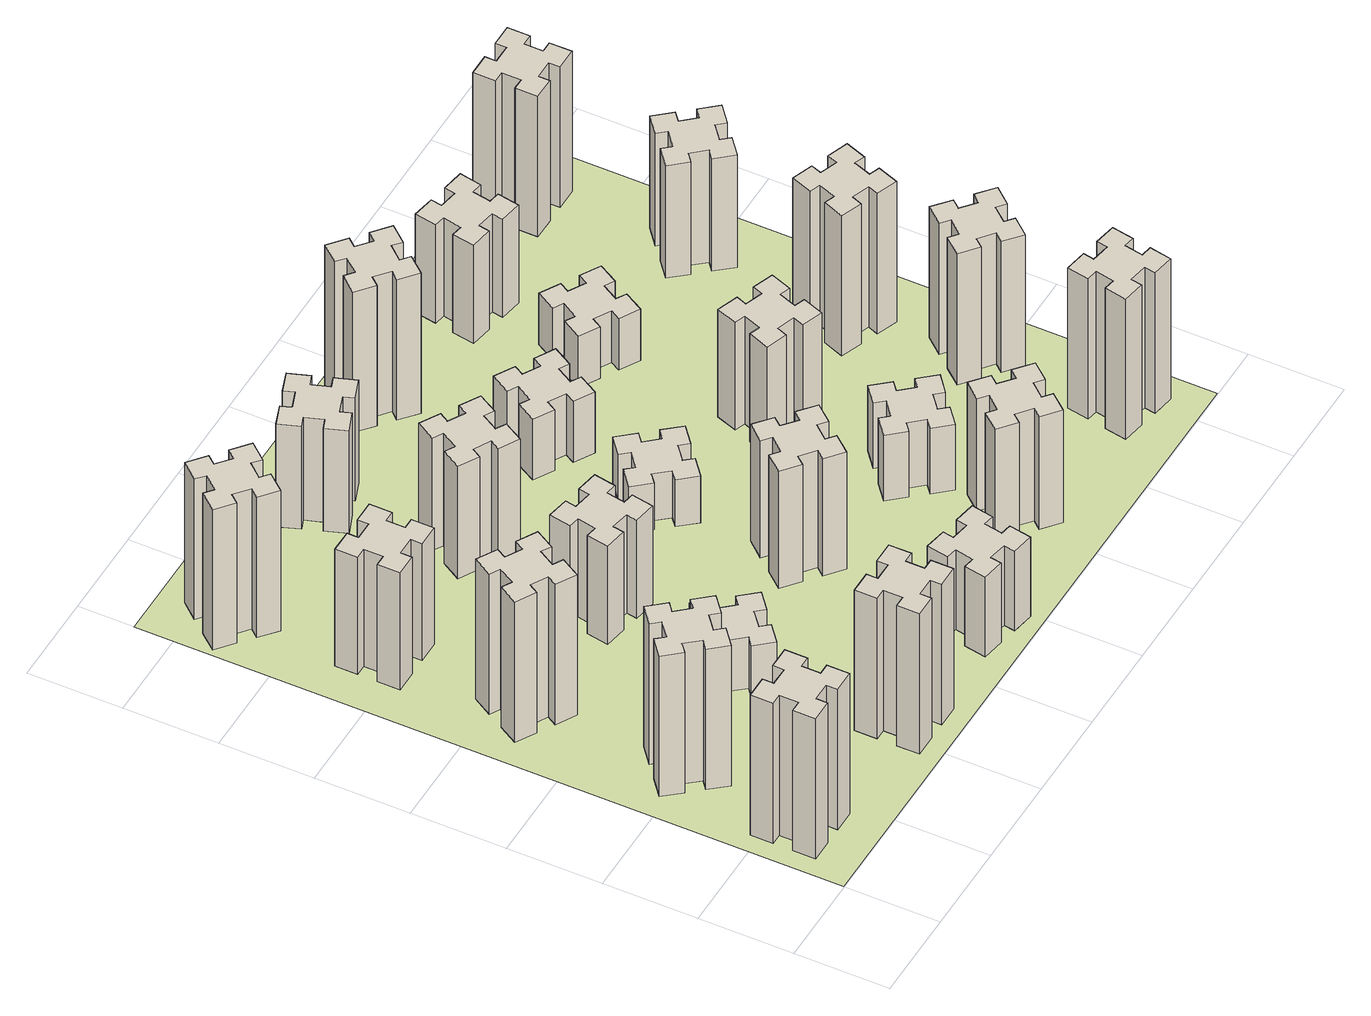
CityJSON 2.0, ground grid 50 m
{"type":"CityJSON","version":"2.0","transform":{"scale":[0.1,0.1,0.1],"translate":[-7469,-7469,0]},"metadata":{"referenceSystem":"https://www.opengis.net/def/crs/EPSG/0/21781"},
"CityObjects":{
"building1":{"type":"Building","attributes":{"class":"1000","function":"1000","usage":"1000","yearOfConstruction":2016,"roofType":"1000","measuredHeight":90,"storeysAboveGround":30,"storeysBelowGround":0},"geometry":[{"type":"Solid","lod":"1","boundaries":[[[[0,1,2,3,4,5,6,7,8,9,10,11,12,13,14,15,16,17,18,19]],[[17,16,20,21]],[[16,15,22,20]],[[15,14,23,22]],[[14,13,24,23]],[[13,12,25,24]],[[12,11,26,25]],[[11,10,27,26]],[[10,9,28,27]],[[9,8,29,28]],[[8,7,30,29]],[[7,6,31,30]],[[6,5,32,31]],[[5,4,33,32]],[[4,3,34,33]],[[3,2,35,34]],[[2,1,36,35]],[[1,0,37,36]],[[0,19,38,37]],[[19,18,39,38]],[[18,17,21,39]],[[24,25,26,27,28,29,30,31,32,33,34,35,36,37,38,39,21,20,22,23]]]]}]},
"building2":{"type":"Building","attributes":{"class":"1000","function":"1000","usage":"1000","yearOfConstruction":2016,"roofType":"1000","measuredHeight":90,"storeysAboveGround":30,"storeysBelowGround":0},"geometry":[{"type":"Solid","lod":"1","boundaries":[[[[40,41,42,43,44,45,46,47,48,49,50,51,52,53,54,55,56,57,58,59]],[[57,56,60,61]],[[56,55,62,60]],[[55,54,63,62]],[[54,53,64,63]],[[53,52,65,64]],[[52,51,66,65]],[[51,50,67,66]],[[50,49,68,67]],[[49,48,69,68]],[[48,47,70,69]],[[47,46,71,70]],[[46,45,72,71]],[[45,44,73,72]],[[44,43,74,73]],[[43,42,75,74]],[[42,41,76,75]],[[41,40,77,76]],[[40,59,78,77]],[[59,58,79,78]],[[58,57,61,79]],[[64,65,66,67,68,69,70,71,72,73,74,75,76,77,78,79,61,60,62,63]]]]}]},
"building3":{"type":"Building","attributes":{"class":"1000","function":"1000","usage":"1000","yearOfConstruction":2016,"roofType":"1000","measuredHeight":90,"storeysAboveGround":30,"storeysBelowGround":0},"geometry":[{"type":"Solid","lod":"1","boundaries":[[[[80,81,82,83,84,85,86,87,88,89,90,91,92,93,94,95,96,97,98,99]],[[97,96,100,101]],[[96,95,102,100]],[[95,94,103,102]],[[94,93,104,103]],[[93,92,105,104]],[[92,91,106,105]],[[91,90,107,106]],[[90,89,108,107]],[[89,88,109,108]],[[88,87,110,109]],[[87,86,111,110]],[[86,85,112,111]],[[85,84,113,112]],[[84,83,114,113]],[[83,82,115,114]],[[82,81,116,115]],[[81,80,117,116]],[[80,99,118,117]],[[99,98,119,118]],[[98,97,101,119]],[[104,105,106,107,108,109,110,111,112,113,114,115,116,117,118,119,101,100,102,103]]]]}]},
"building4":{"type":"Building","attributes":{"class":"1000","function":"1000","usage":"1000","yearOfConstruction":2016,"roofType":"1000","measuredHeight":75,"storeysAboveGround":30,"storeysBelowGround":0},"geometry":[{"type":"Solid","lod":"1","boundaries":[[[[120,121,122,123,124,125,126,127,128,129,130,131,132,133,134,135,136,137,138,139]],[[137,136,140,141]],[[136,135,142,140]],[[135,134,143,142]],[[134,133,144,143]],[[133,132,145,144]],[[132,131,146,145]],[[131,130,147,146]],[[130,129,148,147]],[[129,128,149,148]],[[128,127,150,149]],[[127,126,151,150]],[[126,125,152,151]],[[125,124,153,152]],[[124,123,154,153]],[[123,122,155,154]],[[122,121,156,155]],[[121,120,157,156]],[[120,139,158,157]],[[139,138,159,158]],[[138,137,141,159]],[[144,145,146,147,148,149,150,151,152,153,154,155,156,157,158,159,141,140,142,143]]]]}]},
"building5":{"type":"Building","attributes":{"class":"1000","function":"1000","usage":"1000","yearOfConstruction":2016,"roofType":"1000","measuredHeight":90,"storeysAboveGround":30,"storeysBelowGround":0},"geometry":[{"type":"Solid","lod":"1","boundaries":[[[[160,161,162,163,164,165,166,167,168,169,170,171,172,173,174,175,176,177,178,179]],[[177,176,180,181]],[[176,175,182,180]],[[175,174,183,182]],[[174,173,184,183]],[[173,172,185,184]],[[172,171,186,185]],[[171,170,187,186]],[[170,169,188,187]],[[169,168,189,188]],[[168,167,190,189]],[[167,166,191,190]],[[166,165,192,191]],[[165,164,193,192]],[[164,163,194,193]],[[163,162,195,194]],[[162,161,196,195]],[[161,160,197,196]],[[160,179,198,197]],[[179,178,199,198]],[[178,177,181,199]],[[184,185,186,187,188,189,190,191,192,193,194,195,196,197,198,199,181,180,182,183]]]]}]},
"building6":{"type":"Building","attributes":{"class":"1000","function":"1000","usage":"1000","yearOfConstruction":2016,"roofType":"1000","measuredHeight":90,"storeysAboveGround":30,"storeysBelowGround":0},"geometry":[{"type":"Solid","lod":"1","boundaries":[[[[200,201,202,203,204,205,206,207,208,209,210,211,212,213,214,215,216,217,218,219]],[[217,216,220,221]],[[216,215,222,220]],[[215,214,223,222]],[[214,213,224,223]],[[213,212,225,224]],[[212,211,226,225]],[[211,210,227,226]],[[210,209,228,227]],[[209,208,229,228]],[[208,207,230,229]],[[207,206,231,230]],[[206,205,232,231]],[[205,204,233,232]],[[204,203,234,233]],[[203,202,235,234]],[[202,201,236,235]],[[201,200,237,236]],[[200,219,238,237]],[[219,218,239,238]],[[218,217,221,239]],[[224,225,226,227,228,229,230,231,232,233,234,235,236,237,238,239,221,220,222,223]]]]}]},
"building7":{"type":"Building","attributes":{"class":"1000","function":"1000","usage":"1000","yearOfConstruction":2016,"roofType":"1000","measuredHeight":33,"storeysAboveGround":30,"storeysBelowGround":0},"geometry":[{"type":"Solid","lod":"1","boundaries":[[[[240,241,242,243,244,245,246,247,248,249,250,251,252,253,254,255,256,257,258,259]],[[257,256,260,261]],[[256,255,262,260]],[[255,254,263,262]],[[254,253,264,263]],[[253,252,265,264]],[[252,251,266,265]],[[251,250,267,266]],[[250,249,268,267]],[[249,248,269,268]],[[248,247,270,269]],[[247,246,271,270]],[[246,245,272,271]],[[245,244,273,272]],[[244,243,274,273]],[[243,242,275,274]],[[242,241,276,275]],[[241,240,277,276]],[[240,259,278,277]],[[259,258,279,278]],[[258,257,261,279]],[[264,265,266,267,268,269,270,271,272,273,274,275,276,277,278,279,261,260,262,263]]]]}]},
"building8":{"type":"Building","attributes":{"class":"1000","function":"1000","usage":"1000","yearOfConstruction":2016,"roofType":"1000","measuredHeight":63,"storeysAboveGround":30,"storeysBelowGround":0},"geometry":[{"type":"Solid","lod":"1","boundaries":[[[[280,281,282,283,284,285,286,287,288,289,290,291,292,293,294,295,296,297,298,299]],[[297,296,300,301]],[[296,295,302,300]],[[295,294,303,302]],[[294,293,304,303]],[[293,292,305,304]],[[292,291,306,305]],[[291,290,307,306]],[[290,289,308,307]],[[289,288,309,308]],[[288,287,310,309]],[[287,286,311,310]],[[286,285,312,311]],[[285,284,313,312]],[[284,283,314,313]],[[283,282,315,314]],[[282,281,316,315]],[[281,280,317,316]],[[280,299,318,317]],[[299,298,319,318]],[[298,297,301,319]],[[304,305,306,307,308,309,310,311,312,313,314,315,316,317,318,319,301,300,302,303]]]]}]},
"building9":{"type":"Building","attributes":{"class":"1000","function":"1000","usage":"1000","yearOfConstruction":2016,"roofType":"1000","measuredHeight":51,"storeysAboveGround":30,"storeysBelowGround":0},"geometry":[{"type":"Solid","lod":"1","boundaries":[[[[320,321,322,323,324,325,326,327,328,329,330,331,332,333,334,335,336,337,338,339]],[[337,336,340,341]],[[336,335,342,340]],[[335,334,343,342]],[[334,333,344,343]],[[333,332,345,344]],[[332,331,346,345]],[[331,330,347,346]],[[330,329,348,347]],[[329,328,349,348]],[[328,327,350,349]],[[327,326,351,350]],[[326,325,352,351]],[[325,324,353,352]],[[324,323,354,353]],[[323,322,355,354]],[[322,321,356,355]],[[321,320,357,356]],[[320,339,358,357]],[[339,338,359,358]],[[338,337,341,359]],[[344,345,346,347,348,349,350,351,352,353,354,355,356,357,358,359,341,340,342,343]]]]}]},
"building10":{"type":"Building","attributes":{"class":"1000","function":"1000","usage":"1000","yearOfConstruction":2016,"roofType":"1000","measuredHeight":72,"storeysAboveGround":30,"storeysBelowGround":0},"geometry":[{"type":"Solid","lod":"1","boundaries":[[[[360,361,362,363,364,365,366,367,368,369,370,371,372,373,374,375,376,377,378,379]],[[377,376,380,381]],[[376,375,382,380]],[[375,374,383,382]],[[374,373,384,383]],[[373,372,385,384]],[[372,371,386,385]],[[371,370,387,386]],[[370,369,388,387]],[[369,368,389,388]],[[368,367,390,389]],[[367,366,391,390]],[[366,365,392,391]],[[365,364,393,392]],[[364,363,394,393]],[[363,362,395,394]],[[362,361,396,395]],[[361,360,397,396]],[[360,379,398,397]],[[379,378,399,398]],[[378,377,381,399]],[[384,385,386,387,388,389,390,391,392,393,394,395,396,397,398,399,381,380,382,383]]]]}]},
"building11":{"type":"Building","attributes":{"class":"1000","function":"1000","usage":"1000","yearOfConstruction":2016,"roofType":"1000","measuredHeight":66,"storeysAboveGround":30,"storeysBelowGround":0},"geometry":[{"type":"Solid","lod":"1","boundaries":[[[[400,401,402,403,404,405,406,407,408,409,410,411,412,413,414,415,416,417,418,419]],[[417,416,420,421]],[[416,415,422,420]],[[415,414,423,422]],[[414,413,424,423]],[[413,412,425,424]],[[412,411,426,425]],[[411,410,427,426]],[[410,409,428,427]],[[409,408,429,428]],[[408,407,430,429]],[[407,406,431,430]],[[406,405,432,431]],[[405,404,433,432]],[[404,403,434,433]],[[403,402,435,434]],[[402,401,436,435]],[[401,400,437,436]],[[400,419,438,437]],[[419,418,439,438]],[[418,417,421,439]],[[424,425,426,427,428,429,430,431,432,433,434,435,436,437,438,439,421,420,422,423]]]]}]},
"building12":{"type":"Building","attributes":{"class":"1000","function":"1000","usage":"1000","yearOfConstruction":2016,"roofType":"1000","measuredHeight":75,"storeysAboveGround":30,"storeysBelowGround":0},"geometry":[{"type":"Solid","lod":"1","boundaries":[[[[440,441,442,443,444,445,446,447,448,449,450,451,452,453,454,455,456,457,458,459]],[[457,456,460,461]],[[456,455,462,460]],[[455,454,463,462]],[[454,453,464,463]],[[453,452,465,464]],[[452,451,466,465]],[[451,450,467,466]],[[450,449,468,467]],[[449,448,469,468]],[[448,447,470,469]],[[447,446,471,470]],[[446,445,472,471]],[[445,444,473,472]],[[444,443,474,473]],[[443,442,475,474]],[[442,441,476,475]],[[441,440,477,476]],[[440,459,478,477]],[[459,458,479,478]],[[458,457,461,479]],[[464,465,466,467,468,469,470,471,472,473,474,475,476,477,478,479,461,460,462,463]]]]}]},
"building13":{"type":"Building","attributes":{"class":"1000","function":"1000","usage":"1000","yearOfConstruction":2016,"roofType":"1000","measuredHeight":30,"storeysAboveGround":30,"storeysBelowGround":0},"geometry":[{"type":"Solid","lod":"1","boundaries":[[[[480,481,482,483,484,485,486,487,488,489,490,491,492,493,494,495,496,497,498,499]],[[497,496,500,501]],[[496,495,502,500]],[[495,494,503,502]],[[494,493,504,503]],[[493,492,505,504]],[[492,491,506,505]],[[491,490,507,506]],[[490,489,508,507]],[[489,488,509,508]],[[488,487,510,509]],[[487,486,511,510]],[[486,485,512,511]],[[485,484,513,512]],[[484,483,514,513]],[[483,482,515,514]],[[482,481,516,515]],[[481,480,517,516]],[[480,499,518,517]],[[499,498,519,518]],[[498,497,501,519]],[[504,505,506,507,508,509,510,511,512,513,514,515,516,517,518,519,501,500,502,503]]]]}]},
"building14":{"type":"Building","attributes":{"class":"1000","function":"1000","usage":"1000","yearOfConstruction":2016,"roofType":"1000","measuredHeight":39,"storeysAboveGround":30,"storeysBelowGround":0},"geometry":[{"type":"Solid","lod":"1","boundaries":[[[[520,521,522,523,524,525,526,527,528,529,530,531,532,533,534,535,536,537,538,539]],[[537,536,540,541]],[[536,535,542,540]],[[535,534,543,542]],[[534,533,544,543]],[[533,532,545,544]],[[532,531,546,545]],[[531,530,547,546]],[[530,529,548,547]],[[529,528,549,548]],[[528,527,550,549]],[[527,526,551,550]],[[526,525,552,551]],[[525,524,553,552]],[[524,523,554,553]],[[523,522,555,554]],[[522,521,556,555]],[[521,520,557,556]],[[520,539,558,557]],[[539,538,559,558]],[[538,537,541,559]],[[544,545,546,547,548,549,550,551,552,553,554,555,556,557,558,559,541,540,542,543]]]]}]},
"building15":{"type":"Building","attributes":{"class":"1000","function":"1000","usage":"1000","yearOfConstruction":2016,"roofType":"1000","measuredHeight":72,"storeysAboveGround":30,"storeysBelowGround":0},"geometry":[{"type":"Solid","lod":"1","boundaries":[[[[560,561,562,563,564,565,566,567,568,569,570,571,572,573,574,575,576,577,578,579]],[[577,576,580,581]],[[576,575,582,580]],[[575,574,583,582]],[[574,573,584,583]],[[573,572,585,584]],[[572,571,586,585]],[[571,570,587,586]],[[570,569,588,587]],[[569,568,589,588]],[[568,567,590,589]],[[567,566,591,590]],[[566,565,592,591]],[[565,564,593,592]],[[564,563,594,593]],[[563,562,595,594]],[[562,561,596,595]],[[561,560,597,596]],[[560,579,598,597]],[[579,578,599,598]],[[578,577,581,599]],[[584,585,586,587,588,589,590,591,592,593,594,595,596,597,598,599,581,580,582,583]]]]}]},
"building16":{"type":"Building","attributes":{"class":"1000","function":"1000","usage":"1000","yearOfConstruction":2016,"roofType":"1000","measuredHeight":90,"storeysAboveGround":30,"storeysBelowGround":0},"geometry":[{"type":"Solid","lod":"1","boundaries":[[[[600,601,602,603,604,605,606,607,608,609,610,611,612,613,614,615,616,617,618,619]],[[617,616,620,621]],[[616,615,622,620]],[[615,614,623,622]],[[614,613,624,623]],[[613,612,625,624]],[[612,611,626,625]],[[611,610,627,626]],[[610,609,628,627]],[[609,608,629,628]],[[608,607,630,629]],[[607,606,631,630]],[[606,605,632,631]],[[605,604,633,632]],[[604,603,634,633]],[[603,602,635,634]],[[602,601,636,635]],[[601,600,637,636]],[[600,619,638,637]],[[619,618,639,638]],[[618,617,621,639]],[[624,625,626,627,628,629,630,631,632,633,634,635,636,637,638,639,621,620,622,623]]]]}]},
"building17":{"type":"Building","attributes":{"class":"1000","function":"1000","usage":"1000","yearOfConstruction":2016,"roofType":"1000","measuredHeight":42,"storeysAboveGround":30,"storeysBelowGround":0},"geometry":[{"type":"Solid","lod":"1","boundaries":[[[[640,641,642,643,644,645,646,647,648,649,650,651,652,653,654,655,656,657,658,659]],[[657,656,660,661]],[[656,655,662,660]],[[655,654,663,662]],[[654,653,664,663]],[[653,652,665,664]],[[652,651,666,665]],[[651,650,667,666]],[[650,649,668,667]],[[649,648,669,668]],[[648,647,670,669]],[[647,646,671,670]],[[646,645,672,671]],[[645,644,673,672]],[[644,643,674,673]],[[643,642,675,674]],[[642,641,676,675]],[[641,640,677,676]],[[640,659,678,677]],[[659,658,679,678]],[[658,657,661,679]],[[664,665,666,667,668,669,670,671,672,673,674,675,676,677,678,679,661,660,662,663]]]]}]},
"building18":{"type":"Building","attributes":{"class":"1000","function":"1000","usage":"1000","yearOfConstruction":2016,"roofType":"1000","measuredHeight":69,"storeysAboveGround":30,"storeysBelowGround":0},"geometry":[{"type":"Solid","lod":"1","boundaries":[[[[680,681,682,683,684,685,686,687,688,689,690,691,692,693,694,695,696,697,698,699]],[[697,696,700,701]],[[696,695,702,700]],[[695,694,703,702]],[[694,693,704,703]],[[693,692,705,704]],[[692,691,706,705]],[[691,690,707,706]],[[690,689,708,707]],[[689,688,709,708]],[[688,687,710,709]],[[687,686,711,710]],[[686,685,712,711]],[[685,684,713,712]],[[684,683,714,713]],[[683,682,715,714]],[[682,681,716,715]],[[681,680,717,716]],[[680,699,718,717]],[[699,698,719,718]],[[698,697,701,719]],[[704,705,706,707,708,709,710,711,712,713,714,715,716,717,718,719,701,700,702,703]]]]}]},
"building19":{"type":"Building","attributes":{"class":"1000","function":"1000","usage":"1000","yearOfConstruction":2016,"roofType":"1000","measuredHeight":33,"storeysAboveGround":30,"storeysBelowGround":0},"geometry":[{"type":"Solid","lod":"1","boundaries":[[[[720,721,722,723,724,725,726,727,728,729,730,731,732,733,734,735,736,737,738,739]],[[737,736,740,741]],[[736,735,742,740]],[[735,734,743,742]],[[734,733,744,743]],[[733,732,745,744]],[[732,731,746,745]],[[731,730,747,746]],[[730,729,748,747]],[[729,728,749,748]],[[728,727,750,749]],[[727,726,751,750]],[[726,725,752,751]],[[725,724,753,752]],[[724,723,754,753]],[[723,722,755,754]],[[722,721,756,755]],[[721,720,757,756]],[[720,739,758,757]],[[739,738,759,758]],[[738,737,741,759]],[[744,745,746,747,748,749,750,751,752,753,754,755,756,757,758,759,741,740,742,743]]]]}]},
"building20":{"type":"Building","attributes":{"class":"1000","function":"1000","usage":"1000","yearOfConstruction":2016,"roofType":"1000","measuredHeight":90,"storeysAboveGround":30,"storeysBelowGround":0},"geometry":[{"type":"Solid","lod":"1","boundaries":[[[[760,761,762,763,764,765,766,767,768,769,770,771,772,773,774,775,776,777,778,779]],[[777,776,780,781]],[[776,775,782,780]],[[775,774,783,782]],[[774,773,784,783]],[[773,772,785,784]],[[772,771,786,785]],[[771,770,787,786]],[[770,769,788,787]],[[769,768,789,788]],[[768,767,790,789]],[[767,766,791,790]],[[766,765,792,791]],[[765,764,793,792]],[[764,763,794,793]],[[763,762,795,794]],[[762,761,796,795]],[[761,760,797,796]],[[760,779,798,797]],[[779,778,799,798]],[[778,777,781,799]],[[784,785,786,787,788,789,790,791,792,793,794,795,796,797,798,799,781,780,782,783]]]]}]},
"building21":{"type":"Building","attributes":{"class":"1000","function":"1000","usage":"1000","yearOfConstruction":2016,"roofType":"1000","measuredHeight":63,"storeysAboveGround":30,"storeysBelowGround":0},"geometry":[{"type":"Solid","lod":"1","boundaries":[[[[800,801,802,803,804,805,806,807,808,809,810,811,812,813,814,815,816,817,818,819]],[[817,816,820,821]],[[816,815,822,820]],[[815,814,823,822]],[[814,813,824,823]],[[813,812,825,824]],[[812,811,826,825]],[[811,810,827,826]],[[810,809,828,827]],[[809,808,829,828]],[[808,807,830,829]],[[807,806,831,830]],[[806,805,832,831]],[[805,804,833,832]],[[804,803,834,833]],[[803,802,835,834]],[[802,801,836,835]],[[801,800,837,836]],[[800,819,838,837]],[[819,818,839,838]],[[818,817,821,839]],[[824,825,826,827,828,829,830,831,832,833,834,835,836,837,838,839,821,820,822,823]]]]}]},
"building22":{"type":"Building","attributes":{"class":"1000","function":"1000","usage":"1000","yearOfConstruction":2016,"roofType":"1000","measuredHeight":84,"storeysAboveGround":30,"storeysBelowGround":0},"geometry":[{"type":"Solid","lod":"1","boundaries":[[[[840,841,842,843,844,845,846,847,848,849,850,851,852,853,854,855,856,857,858,859]],[[857,856,860,861]],[[856,855,862,860]],[[855,854,863,862]],[[854,853,864,863]],[[853,852,865,864]],[[852,851,866,865]],[[851,850,867,866]],[[850,849,868,867]],[[849,848,869,868]],[[848,847,870,869]],[[847,846,871,870]],[[846,845,872,871]],[[845,844,873,872]],[[844,843,874,873]],[[843,842,875,874]],[[842,841,876,875]],[[841,840,877,876]],[[840,859,878,877]],[[859,858,879,878]],[[858,857,861,879]],[[864,865,866,867,868,869,870,871,872,873,874,875,876,877,878,879,861,860,862,863]]]]}]},
"building23":{"type":"Building","attributes":{"class":"1000","function":"1000","usage":"1000","yearOfConstruction":2016,"roofType":"1000","measuredHeight":90,"storeysAboveGround":30,"storeysBelowGround":0},"geometry":[{"type":"Solid","lod":"1","boundaries":[[[[880,881,882,883,884,885,886,887,888,889,890,891,892,893,894,895,896,897,898,899]],[[897,896,900,901]],[[896,895,902,900]],[[895,894,903,902]],[[894,893,904,903]],[[893,892,905,904]],[[892,891,906,905]],[[891,890,907,906]],[[890,889,908,907]],[[889,888,909,908]],[[888,887,910,909]],[[887,886,911,910]],[[886,885,912,911]],[[885,884,913,912]],[[884,883,914,913]],[[883,882,915,914]],[[882,881,916,915]],[[881,880,917,916]],[[880,899,918,917]],[[899,898,919,918]],[[898,897,901,919]],[[904,905,906,907,908,909,910,911,912,913,914,915,916,917,918,919,901,900,902,903]]]]}]},
"building24":{"type":"Building","attributes":{"class":"1000","function":"1000","usage":"1000","yearOfConstruction":2016,"roofType":"1000","measuredHeight":72,"storeysAboveGround":30,"storeysBelowGround":0},"geometry":[{"type":"Solid","lod":"1","boundaries":[[[[920,921,922,923,924,925,926,927,928,929,930,931,932,933,934,935,936,937,938,939]],[[937,936,940,941]],[[936,935,942,940]],[[935,934,943,942]],[[934,933,944,943]],[[933,932,945,944]],[[932,931,946,945]],[[931,930,947,946]],[[930,929,948,947]],[[929,928,949,948]],[[928,927,950,949]],[[927,926,951,950]],[[926,925,952,951]],[[925,924,953,952]],[[924,923,954,953]],[[923,922,955,954]],[[922,921,956,955]],[[921,920,957,956]],[[920,939,958,957]],[[939,938,959,958]],[[938,937,941,959]],[[944,945,946,947,948,949,950,951,952,953,954,955,956,957,958,959,941,940,942,943]]]]}]},
"building25":{"type":"Building","attributes":{"class":"1000","function":"1000","usage":"1000","yearOfConstruction":2016,"roofType":"1000","measuredHeight":90,"storeysAboveGround":30,"storeysBelowGround":0},"geometry":[{"type":"Solid","lod":"1","boundaries":[[[[960,961,962,963,964,965,966,967,968,969,970,971,972,973,974,975,976,977,978,979]],[[977,976,980,981]],[[976,975,982,980]],[[975,974,983,982]],[[974,973,984,983]],[[973,972,985,984]],[[972,971,986,985]],[[971,970,987,986]],[[970,969,988,987]],[[969,968,989,988]],[[968,967,990,989]],[[967,966,991,990]],[[966,965,992,991]],[[965,964,993,992]],[[964,963,994,993]],[[963,962,995,994]],[[962,961,996,995]],[[961,960,997,996]],[[960,979,998,997]],[[979,978,999,998]],[[978,977,981,999]],[[984,985,986,987,988,989,990,991,992,993,994,995,996,997,998,999,981,980,982,983]]]]}]},
"landuse1":{"type":"LandUse","attributes":{"name":"plot1","function":"1010"},"geometry":[{"type":"MultiSurface","lod":"1","boundaries":[[[1000,1001,1002,1003]]]}]}
},
"vertices":[
[165,425,0],[165,325,0],[105,325,0],[105,205,0],[225,205,0],[225,265,0],[325,265,0],[325,205,0],[445,205,0],[445,325,0],[385,325,0],[385,425,0],[445,425,0],[445,545,0],[325,545,0],[325,485,0],[225,485,0],[225,545,0],[105,545,0],[105,425,0],[225,485,900],[225,545,900],[325,485,900],[325,545,900],[445,545,900],[445,425,900],[385,425,900],[385,325,900],[445,325,900],[445,205,900],[325,205,900],[325,265,900],[225,265,900],[225,205,900],[105,205,900],[105,325,900],[165,325,900],[165,425,900],[105,425,900],[105,545,900],
[492,1048,0],[427,1124,0],[473,1163,0],[396,1255,0],[304,1178,0],[343,1132,0],[266,1067,0],[228,1113,0],[136,1036,0],[213,944,0],[259,983,0],[323,906,0],[277,868,0],[354,776,0],[446,853,0],[408,899,0],[484,963,0],[523,917,0],[615,994,0],[538,1086,0],[484,963,900],[523,917,900],[408,899,900],[446,853,900],[354,776,900],[277,868,900],[323,906,900],[259,983,900],[213,944,900],[136,1036,900],[228,1113,900],[266,1067,900],[343,1132,900],[304,1178,900],[396,1255,900],[473,1163,900],[427,1124,900],[492,1048,900],[538,1086,900],[615,994,900],
[474,1926,0],[387,1976,0],[417,2028,0],[313,2088,0],[253,1984,0],[305,1954,0],[255,1867,0],[203,1897,0],[143,1793,0],[247,1733,0],[277,1785,0],[364,1735,0],[334,1683,0],[438,1623,0],[498,1727,0],[446,1757,0],[496,1844,0],[548,1814,0],[608,1918,0],[504,1978,0],[496,1844,900],[548,1814,900],[446,1757,900],[498,1727,900],[438,1623,900],[334,1683,900],[364,1735,900],[277,1785,900],[247,1733,900],[143,1793,900],[203,1897,900],[255,1867,900],[305,1954,900],[253,1984,900],[313,2088,900],[417,2028,900],[387,1976,900],[474,1926,900],[504,1978,900],[608,1918,900],
[485,2545,0],[485,2645,0],[545,2645,0],[545,2765,0],[425,2765,0],[425,2705,0],[325,2705,0],[325,2765,0],[205,2765,0],[205,2645,0],[265,2645,0],[265,2545,0],[205,2545,0],[205,2425,0],[325,2425,0],[325,2485,0],[425,2485,0],[425,2425,0],[545,2425,0],[545,2545,0],[425,2485,750],[425,2425,750],[325,2485,750],[325,2425,750],[205,2425,750],[205,2545,750],[265,2545,750],[265,2645,750],[205,2645,750],[205,2765,750],[325,2765,750],[325,2705,750],[425,2705,750],[425,2765,750],[545,2765,750],[545,2645,750],[485,2645,750],[485,2545,750],[545,2545,750],[545,2425,750],
[1225,225,0],[1225,325,0],[1285,325,0],[1285,445,0],[1165,445,0],[1165,385,0],[1065,385,0],[1065,445,0],[945,445,0],[945,325,0],[1005,325,0],[1005,225,0],[945,225,0],[945,105,0],[1065,105,0],[1065,165,0],[1165,165,0],[1165,105,0],[1285,105,0],[1285,225,0],[1165,165,900],[1165,105,900],[1065,165,900],[1065,105,900],[945,105,900],[945,225,900],[1005,225,900],[1005,325,900],[945,325,900],[945,445,900],[1065,445,900],[1065,385,900],[1165,385,900],[1165,445,900],[1285,445,900],[1285,325,900],[1225,325,900],[1225,225,900],[1285,225,900],[1285,105,900],
[384,3387,0],[308,3452,0],[346,3498,0],[254,3575,0],[177,3483,0],[223,3444,0],[159,3368,0],[113,3406,0],[36,3314,0],[128,3237,0],[166,3283,0],[243,3219,0],[204,3173,0],[296,3096,0],[373,3188,0],[327,3226,0],[392,3303,0],[438,3264,0],[515,3356,0],[423,3433,0],[392,3303,900],[438,3264,900],[327,3226,900],[373,3188,900],[296,3096,900],[204,3173,900],[243,3219,900],[166,3283,900],[128,3237,900],[36,3314,900],[113,3406,900],[159,3368,900],[223,3444,900],[177,3483,900],[254,3575,900],[346,3498,900],[308,3452,900],[384,3387,900],[423,3433,900],[515,3356,900],
[983,1232,0],[906,1167,0],[868,1213,0],[776,1136,0],[853,1044,0],[899,1083,0],[963,1006,0],[917,968,0],[994,876,0],[1086,953,0],[1048,999,0],[1124,1063,0],[1163,1017,0],[1255,1094,0],[1178,1186,0],[1132,1148,0],[1067,1224,0],[1113,1263,0],[1036,1355,0],[944,1278,0],[1067,1224,330],[1113,1263,330],[1132,1148,330],[1178,1186,330],[1255,1094,330],[1163,1017,330],[1124,1063,330],[1048,999,330],[1086,953,330],[994,876,330],[917,968,330],[963,1006,330],[899,1083,330],[853,1044,330],[776,1136,330],[868,1213,330],[906,1167,330],[983,1232,330],[944,1278,330],[1036,1355,330],
[1016,1924,0],[998,1825,0],[939,1836,0],[918,1717,0],[1037,1697,0],[1047,1756,0],[1145,1738,0],[1135,1679,0],[1253,1658,0],[1274,1777,0],[1215,1787,0],[1232,1885,0],[1291,1875,0],[1312,1993,0],[1194,2014,0],[1184,1955,0],[1085,1972,0],[1096,2031,0],[977,2052,0],[957,1934,0],[1085,1972,630],[1096,2031,630],[1184,1955,630],[1194,2014,630],[1312,1993,630],[1291,1875,630],[1232,1885,630],[1215,1787,630],[1274,1777,630],[1253,1658,630],[1135,1679,630],[1145,1738,630],[1047,1756,630],[1037,1697,630],[918,1717,630],[939,1836,630],[998,1825,630],[1016,1924,630],[957,1934,630],[977,2052,630],
[1756,344,0],[1738,245,0],[1679,256,0],[1658,137,0],[1777,117,0],[1787,176,0],[1885,158,0],[1875,99,0],[1993,78,0],[2014,197,0],[1955,207,0],[1972,305,0],[2031,295,0],[2052,413,0],[1934,434,0],[1924,375,0],[1825,392,0],[1836,451,0],[1717,472,0],[1697,354,0],[1825,392,510],[1836,451,510],[1924,375,510],[1934,434,510],[2052,413,510],[2031,295,510],[1972,305,510],[1955,207,510],[2014,197,510],[1993,78,510],[1875,99,510],[1885,158,510],[1787,176,510],[1777,117,510],[1658,137,510],[1679,256,510],[1738,245,510],[1756,344,510],[1697,354,510],[1717,472,510],
[1314,2666,0],[1227,2716,0],[1257,2768,0],[1153,2828,0],[1093,2724,0],[1145,2694,0],[1095,2607,0],[1043,2637,0],[983,2533,0],[1087,2473,0],[1117,2525,0],[1204,2475,0],[1174,2423,0],[1278,2363,0],[1338,2467,0],[1286,2497,0],[1336,2584,0],[1388,2554,0],[1448,2658,0],[1344,2718,0],[1336,2584,720],[1388,2554,720],[1286,2497,720],[1338,2467,720],[1278,2363,720],[1174,2423,720],[1204,2475,720],[1117,2525,720],[1087,2473,720],[983,2533,720],[1043,2637,720],[1095,2607,720],[1145,2694,720],[1093,2724,720],[1153,2828,720],[1257,2768,720],[1227,2716,720],[1314,2666,720],[1344,2718,720],[1448,2658,720],
[1125,3456,0],[1031,3422,0],[1010,3478,0],[897,3437,0],[939,3324,0],[995,3345,0],[1029,3251,0],[973,3230,0],[1014,3117,0],[1127,3159,0],[1106,3215,0],[1200,3249,0],[1220,3193,0],[1333,3234,0],[1292,3347,0],[1236,3326,0],[1202,3420,0],[1258,3440,0],[1217,3553,0],[1104,3512,0],[1202,3420,660],[1258,3440,660],[1236,3326,660],[1292,3347,660],[1333,3234,660],[1220,3193,660],[1200,3249,660],[1106,3215,660],[1127,3159,660],[1014,3117,660],[973,3230,660],[1029,3251,660],[995,3345,660],[939,3324,660],[897,3437,660],[1010,3478,660],[1031,3422,660],[1125,3456,660],[1104,3512,660],[1217,3553,660],
[1803,1324,0],[1739,1248,0],[1693,1286,0],[1616,1194,0],[1708,1117,0],[1746,1163,0],[1823,1099,0],[1784,1053,0],[1876,976,0],[1953,1068,0],[1907,1106,0],[1972,1183,0],[2018,1144,0],[2095,1236,0],[2003,1313,0],[1964,1267,0],[1888,1332,0],[1926,1378,0],[1834,1455,0],[1757,1363,0],[1888,1332,750],[1926,1378,750],[1964,1267,750],[2003,1313,750],[2095,1236,750],[2018,1144,750],[1972,1183,750],[1907,1106,750],[1953,1068,750],[1876,976,750],[1784,1053,750],[1823,1099,750],[1746,1163,750],[1708,1117,750],[1616,1194,750],[1693,1286,750],[1739,1248,750],[1803,1324,750],[1757,1363,750],[1834,1455,750],
[1972,1988,0],[1907,2064,0],[1953,2103,0],[1876,2195,0],[1784,2118,0],[1823,2072,0],[1746,2007,0],[1708,2053,0],[1616,1976,0],[1693,1884,0],[1739,1923,0],[1803,1846,0],[1757,1808,0],[1834,1716,0],[1926,1793,0],[1888,1839,0],[1964,1903,0],[2003,1857,0],[2095,1934,0],[2018,2026,0],[1964,1903,300],[2003,1857,300],[1888,1839,300],[1926,1793,300],[1834,1716,300],[1757,1808,300],[1803,1846,300],[1739,1923,300],[1693,1884,300],[1616,1976,300],[1708,2053,300],[1746,2007,300],[1823,2072,300],[1784,2118,300],[1876,2195,300],[1953,2103,300],[1907,2064,300],[1972,1988,300],[2018,2026,300],[2095,1934,300],
[2026,2497,0],[2076,2584,0],[2128,2554,0],[2188,2658,0],[2084,2718,0],[2054,2666,0],[1967,2716,0],[1997,2768,0],[1893,2828,0],[1833,2724,0],[1885,2694,0],[1835,2607,0],[1783,2637,0],[1723,2533,0],[1827,2473,0],[1857,2525,0],[1944,2475,0],[1914,2423,0],[2018,2363,0],[2078,2467,0],[1944,2475,390],[1914,2423,390],[1857,2525,390],[1827,2473,390],[1723,2533,390],[1783,2637,390],[1835,2607,390],[1885,2694,390],[1833,2724,390],[1893,2828,390],[1997,2768,390],[1967,2716,390],[2054,2666,390],[2084,2718,390],[2188,2658,390],[2128,2554,390],[2076,2584,390],[2026,2497,390],[2078,2467,390],[2018,2363,390],
[2486,423,0],[2563,359,0],[2524,313,0],[2616,236,0],[2693,328,0],[2647,366,0],[2712,443,0],[2758,404,0],[2835,496,0],[2743,573,0],[2704,527,0],[2628,592,0],[2666,638,0],[2574,715,0],[2497,623,0],[2543,584,0],[2479,508,0],[2433,546,0],[2356,454,0],[2448,377,0],[2479,508,720],[2433,546,720],[2543,584,720],[2497,623,720],[2574,715,720],[2666,638,720],[2628,592,720],[2704,527,720],[2743,573,720],[2835,496,720],[2758,404,720],[2712,443,720],[2647,366,720],[2693,328,720],[2616,236,720],[2524,313,720],[2563,359,720],[2486,423,720],[2448,377,720],[2356,454,720],
[1746,3383,0],[1823,3319,0],[1784,3273,0],[1876,3196,0],[1953,3288,0],[1907,3326,0],[1972,3403,0],[2018,3364,0],[2095,3456,0],[2003,3533,0],[1964,3487,0],[1888,3552,0],[1926,3598,0],[1834,3675,0],[1757,3583,0],[1803,3544,0],[1739,3468,0],[1693,3506,0],[1616,3414,0],[1708,3337,0],[1739,3468,900],[1693,3506,900],[1803,3544,900],[1757,3583,900],[1834,3675,900],[1926,3598,900],[1888,3552,900],[1964,3487,900],[2003,3533,900],[2095,3456,900],[2018,3364,900],[1972,3403,900],[1907,3326,900],[1953,3288,900],[1876,3196,900],[1784,3273,900],[1823,3319,900],[1746,3383,900],[1708,3337,900],[1616,3414,900],
[2563,1132,0],[2486,1067,0],[2448,1113,0],[2356,1036,0],[2433,944,0],[2479,983,0],[2543,906,0],[2497,868,0],[2574,776,0],[2666,853,0],[2628,899,0],[2704,963,0],[2743,917,0],[2835,994,0],[2758,1086,0],[2712,1048,0],[2647,1124,0],[2693,1163,0],[2616,1255,0],[2524,1178,0],[2647,1124,420],[2693,1163,420],[2712,1048,420],[2758,1086,420],[2835,994,420],[2743,917,420],[2704,963,420],[2628,899,420],[2666,853,420],[2574,776,420],[2497,868,420],[2543,906,420],[2479,983,420],[2433,944,420],[2356,1036,420],[2448,1113,420],[2486,1067,420],[2563,1132,420],[2524,1178,420],[2616,1255,420],
[2682,1671,0],[2716,1765,0],[2772,1744,0],[2813,1857,0],[2700,1898,0],[2680,1842,0],[2586,1876,0],[2607,1932,0],[2494,1973,0],[2453,1860,0],[2509,1840,0],[2475,1746,0],[2419,1767,0],[2377,1654,0],[2490,1613,0],[2511,1669,0],[2605,1635,0],[2584,1579,0],[2697,1537,0],[2738,1650,0],[2605,1635,690],[2584,1579,690],[2511,1669,690],[2490,1613,690],[2377,1654,690],[2419,1767,690],[2475,1746,690],[2509,1840,690],[2453,1860,690],[2494,1973,690],[2607,1932,690],[2586,1876,690],[2680,1842,690],[2700,1898,690],[2813,1857,690],[2772,1744,690],[2716,1765,690],[2682,1671,690],[2738,1650,690],[2697,1537,690],
[2666,2597,0],[2716,2684,0],[2768,2654,0],[2828,2758,0],[2724,2818,0],[2694,2766,0],[2607,2816,0],[2637,2868,0],[2533,2928,0],[2473,2824,0],[2525,2794,0],[2475,2707,0],[2423,2737,0],[2363,2633,0],[2467,2573,0],[2497,2625,0],[2584,2575,0],[2554,2523,0],[2658,2463,0],[2718,2567,0],[2584,2575,330],[2554,2523,330],[2497,2625,330],[2467,2573,330],[2363,2633,330],[2423,2737,330],[2475,2707,330],[2525,2794,330],[2473,2824,330],[2533,2928,330],[2637,2868,330],[2607,2816,330],[2694,2766,330],[2724,2818,330],[2828,2758,330],[2768,2654,330],[2716,2684,330],[2666,2597,330],[2718,2567,330],[2658,2463,330],
[3504,475,0],[3405,492,0],[3416,551,0],[3297,572,0],[3277,454,0],[3336,444,0],[3318,345,0],[3259,356,0],[3238,237,0],[3357,217,0],[3367,276,0],[3465,258,0],[3455,199,0],[3573,178,0],[3594,297,0],[3535,307,0],[3552,405,0],[3611,395,0],[3632,513,0],[3514,534,0],[3552,405,900],[3611,395,900],[3535,307,900],[3594,297,900],[3573,178,900],[3455,199,900],[3465,258,900],[3367,276,900],[3357,217,900],[3238,237,900],[3259,356,900],[3318,345,900],[3336,444,900],[3277,454,900],[3297,572,900],[3416,551,900],[3405,492,900],[3504,475,900],[3514,534,900],[3632,513,900],
[2496,3404,0],[2478,3305,0],[2419,3316,0],[2398,3197,0],[2517,3177,0],[2527,3236,0],[2625,3218,0],[2615,3159,0],[2733,3138,0],[2754,3257,0],[2695,3267,0],[2712,3365,0],[2771,3355,0],[2792,3473,0],[2674,3494,0],[2664,3435,0],[2565,3452,0],[2576,3511,0],[2457,3532,0],[2437,3414,0],[2565,3452,630],[2576,3511,630],[2664,3435,630],[2674,3494,630],[2792,3473,630],[2771,3355,630],[2712,3365,630],[2695,3267,630],[2754,3257,630],[2733,3138,630],[2615,3159,630],[2625,3218,630],[2527,3236,630],[2517,3177,630],[2398,3197,630],[2419,3316,630],[2478,3305,630],[2496,3404,630],[2437,3414,630],[2457,3532,630],
[3487,1006,0],[3552,1083,0],[3598,1044,0],[3675,1136,0],[3583,1213,0],[3544,1167,0],[3468,1232,0],[3506,1278,0],[3414,1355,0],[3337,1263,0],[3383,1224,0],[3319,1148,0],[3273,1186,0],[3196,1094,0],[3288,1017,0],[3326,1063,0],[3403,999,0],[3364,953,0],[3456,876,0],[3533,968,0],[3403,999,840],[3364,953,840],[3326,1063,840],[3288,1017,840],[3196,1094,840],[3273,1186,840],[3319,1148,840],[3383,1224,840],[3337,1263,840],[3414,1355,840],[3506,1278,840],[3468,1232,840],[3544,1167,840],[3583,1213,840],[3675,1136,840],[3598,1044,840],[3552,1083,840],[3487,1006,840],[3533,968,840],[3456,876,840],
[3420,1842,0],[3326,1876,0],[3347,1932,0],[3234,1973,0],[3193,1860,0],[3249,1840,0],[3215,1746,0],[3159,1767,0],[3117,1654,0],[3230,1613,0],[3251,1669,0],[3345,1635,0],[3324,1579,0],[3437,1537,0],[3478,1650,0],[3422,1671,0],[3456,1765,0],[3512,1744,0],[3553,1857,0],[3440,1898,0],[3456,1765,900],[3512,1744,900],[3422,1671,900],[3478,1650,900],[3437,1537,900],[3324,1579,900],[3345,1635,900],[3251,1669,900],[3230,1613,900],[3117,1654,900],[3159,1767,900],[3215,1746,900],[3249,1840,900],[3193,1860,900],[3234,1973,900],[3347,1932,900],[3326,1876,900],[3420,1842,900],[3440,1898,900],[3553,1857,900],
[3319,2563,0],[3383,2486,0],[3337,2448,0],[3414,2356,0],[3506,2433,0],[3468,2479,0],[3544,2543,0],[3583,2497,0],[3675,2574,0],[3598,2666,0],[3552,2628,0],[3487,2704,0],[3533,2743,0],[3456,2835,0],[3364,2758,0],[3403,2712,0],[3326,2647,0],[3288,2693,0],[3196,2616,0],[3273,2524,0],[3326,2647,720],[3288,2693,720],[3403,2712,720],[3364,2758,720],[3456,2835,720],[3533,2743,720],[3487,2704,720],[3552,2628,720],[3598,2666,720],[3675,2574,720],[3583,2497,720],[3544,2543,720],[3468,2479,720],[3506,2433,720],[3414,2356,720],[3337,2448,720],[3383,2486,720],[3319,2563,720],[3273,2524,720],[3196,2616,720],
[3285,3325,0],[3385,3325,0],[3385,3265,0],[3505,3265,0],[3505,3385,0],[3445,3385,0],[3445,3485,0],[3505,3485,0],[3505,3605,0],[3385,3605,0],[3385,3545,0],[3285,3545,0],[3285,3605,0],[3165,3605,0],[3165,3485,0],[3225,3485,0],[3225,3385,0],[3165,3385,0],[3165,3265,0],[3285,3265,0],[3225,3385,900],[3165,3385,900],[3225,3485,900],[3165,3485,900],[3165,3605,900],[3285,3605,900],[3285,3545,900],[3385,3545,900],[3385,3605,900],[3505,3605,900],[3505,3485,900],[3445,3485,900],[3445,3385,900],[3505,3385,900],[3505,3265,900],[3385,3265,900],[3385,3325,900],[3285,3325,900],[3285,3265,900],[3165,3265,900],
[5,3705,0],[3705,3705,0],[3705,5,0],[5,5,0]
]}
